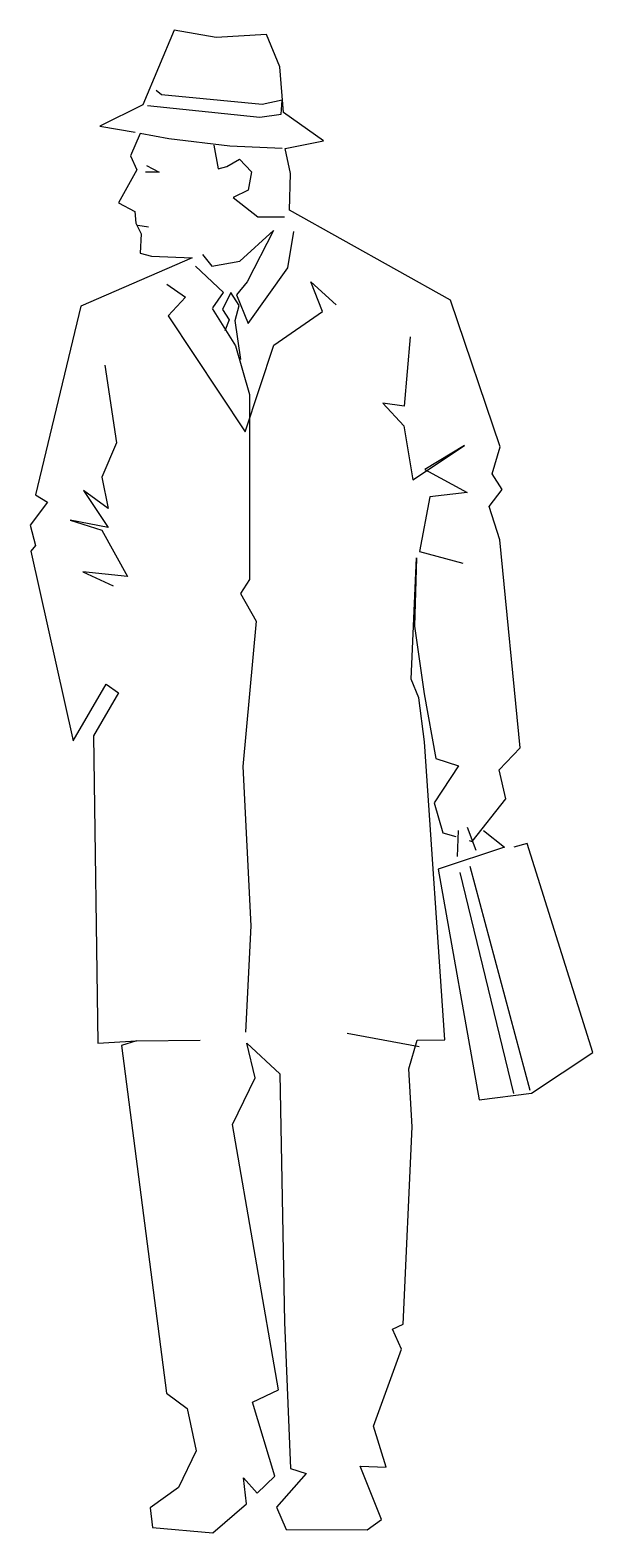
# Model space of a CAD drawing. Extents: x -0.29 to 0.39, y 0 to 1.8.
import ezdxf

# ---------------------------------------------------------------- set-up
doc = ezdxf.new("R2010")
doc.units = 0
doc.header["$LTSCALE"] = 1.2
doc.layers.get('0').update_dxf_attribs({"linetype": 'CONTINUOUS'})

msp = doc.modelspace()

# ---------------------------------------------------------------- linework, layer by layer
at = {"color": 0}
for p, q in [((0.0116, 1.7609), (-0.0042, 1.7997)), ((0.0161, 1.7059), (0.0116, 1.7609)), ((0.0641, 1.6717), (0.0161, 1.7059)), ((0.0181, 1.6625), (0.0641, 1.6717)), ((0.0245, 1.6325), (0.0181, 1.6625)), ((0.0232, 1.5884), (0.0245, 1.6325)), ((0.2166, 1.4803), (0.0232, 1.5884)), ((-0.1589, 1.5706), (-0.146, 1.5684)), ((-0.0934, 1.5314), (-0.2271, 1.473)), ((-0.1424, 1.5334), (-0.1423, 1.5331)), ((-0.1423, 1.5331), (-0.0934, 1.5314)), ((-0.2271, 1.473), (-0.2815, 1.2465)), ((0.2763, 1.3043), (0.2166, 1.4803)), ((0.2666, 1.2719), (0.2763, 1.3043)), ((0.2786, 1.2528), (0.2666, 1.2719)), ((-0.2815, 1.2465), (-0.2673, 1.2376)), ((0.2632, 1.2325), (0.2786, 1.2528)), ((-0.2673, 1.2376), (-0.2882, 1.21)), ((0.2757, 1.1923), (0.2632, 1.2325)), ((-0.2882, 1.21), (-0.2818, 1.1856)), ((0.3004, 0.9425), (0.2757, 1.1923)), ((-0.2818, 1.1856), (-0.2873, 1.1787)), ((-0.2873, 1.1787), (-0.2366, 0.9509)), ((0.1696, 1.0251), (0.1757, 1.1709)), ((0.1757, 1.1709), (0.1735, 1.0889)), ((0.1735, 1.0889), (0.1852, 1.0076)), ((-0.2366, 0.9509), (-0.1969, 1.0189)), ((-0.1969, 1.0189), (-0.182, 1.0086)), ((0.1786, 1.0025), (0.1696, 1.0251)), ((-0.182, 1.0086), (-0.2121, 0.957)), ((0.1856, 0.9496), (0.1786, 1.0025)), ((0.1852, 1.0076), (0.199, 0.9298)), ((-0.2121, 0.957), (-0.207, 0.5876)), ((0.2097, 0.5918), (0.1856, 0.9496)), ((0.2751, 0.916), (0.3004, 0.9425)), ((0.2263, 0.921), (0.1969, 0.8763)), ((0.199, 0.9298), (0.2263, 0.921)), ((0.283, 0.8813), (0.2751, 0.916)), ((0.1969, 0.8763), (0.2073, 0.8405)), ((0.2426, 0.8301), (0.283, 0.8813)), ((0.2073, 0.8405), (0.223, 0.8359)), ((0.2258, 0.8432), (0.2247, 0.8118)), ((0.2474, 0.8193), (0.237, 0.847)), ((0.2389, 0.8312), (0.2426, 0.8301)), ((0.2561, 0.8432), (0.2816, 0.8231)), ((0.2816, 0.8231), (0.2018, 0.7966)), ((0.3087, 0.8274), (0.2928, 0.8231)), ((0.3877, 0.5766), (0.3087, 0.8274)), ((0.2018, 0.7966), (0.2512, 0.5197)), ((0.2398, 0.8004), (0.3119, 0.5312)), ((0.2928, 0.5274), (0.2284, 0.7928)), ((0.1791, 0.5832), (0.0924, 0.5993)), ((-0.207, 0.5876), (-0.1603, 0.5903)), ((-0.1603, 0.5903), (-0.1786, 0.5849)), ((-0.1786, 0.5849), (-0.1245, 0.1672)), ((-0.1603, 0.5903), (-0.0838, 0.5914)), ((-0.018, 0.5462), (-0.028, 0.5875)), ((-0.028, 0.5875), (0.0119, 0.5508)), ((0.1666, 0.5567), (0.1766, 0.5912)), ((0.1766, 0.5912), (0.2097, 0.5918)), ((0.3139, 0.5278), (0.3877, 0.5766)), ((-0.0452, 0.4899), (-0.018, 0.5462)), ((0.0119, 0.5508), (0.0174, 0.2526)), ((0.1706, 0.487), (0.1666, 0.5567)), ((0.2512, 0.5197), (0.3139, 0.5278)), ((0.0101, 0.1713), (-0.0452, 0.4899)), ((0.16, 0.2501), (0.1706, 0.487)), ((0.0174, 0.2526), (0.0246, 0.0768)), ((0.1468, 0.2439), (0.16, 0.2501)), ((0.1576, 0.2202), (0.1468, 0.2439)), ((0.124, 0.1274), (0.1576, 0.2202)), ((-0.1245, 0.1672), (-0.0994, 0.1489)), ((-0.0213, 0.1565), (0.0101, 0.1713)), ((-0.0994, 0.1489), (-0.0887, 0.0978)), ((0.0056, 0.0674), (-0.0213, 0.1565)), ((0.1394, 0.0784), (0.124, 0.1274)), ((-0.0887, 0.0978), (-0.1101, 0.0538)), ((0.0246, 0.0768), (0.0435, 0.0705)), ((0.1337, 0.0154), (0.1081, 0.0793)), ((0.1081, 0.0793), (0.1394, 0.0784)), ((-0.0285, 0.0344), (-0.032, 0.0654)), ((-0.032, 0.0654), (-0.0157, 0.0471)), ((-0.0157, 0.0471), (0.0056, 0.0674)), ((0.0435, 0.0705), (0.0079, 0.0302)), ((-0.1101, 0.0538), (-0.1441, 0.0295)), ((-0.1441, 0.0295), (-0.1413, 0.0058)), ((-0.0688, -0.0008), (-0.0285, 0.0344)), ((0.0079, 0.0302), (0.0195, 0.0035)), ((-0.1413, 0.0058), (-0.0688, -0.0008)), ((0.0195, 0.0035), (0.1165, 0.0031)), ((0.1165, 0.0031), (0.1337, 0.0154))]:
    msp.add_line(p, q, dxfattribs=at)
for points in [[(-0.0042, 1.7997), (-0.0648, 1.7959), (-0.115, 1.8049), (-0.1527, 1.7151), (-0.2046, 1.6894), (-0.1619, 1.6823), (-0.162, 1.6821)], [(-0.1472, 1.7142), (-0.0122, 1.7001), (0.0134, 1.7039), (0.0146, 1.7206), (-0.0097, 1.7155), (-0.1305, 1.727), (-0.1369, 1.7323)], [(-0.1562, 1.6807), (-0.1678, 1.6538), (-0.1601, 1.6371), (-0.1819, 1.5972), (-0.1626, 1.5869), (-0.1614, 1.5729), (-0.155, 1.5599), (-0.1562, 1.5369), (-0.1423, 1.5331)], [(0.0146, 1.6628), (-0.0482, 1.6653), (-0.1215, 1.6743), (-0.1562, 1.6807)], [(-0.0675, 1.6667), (-0.0624, 1.6383), (-0.0521, 1.641), (-0.0367, 1.6499), (-0.0225, 1.6346), (-0.0264, 1.6126), (-0.0445, 1.6036), (-0.0149, 1.5805), (0.0173, 1.5805)], [(-0.1484, 1.6423), (-0.133, 1.6341), (-0.1495, 1.6341)], [(-0.081, 1.5353), (-0.0701, 1.5211), (-0.0362, 1.5271), (0.0041, 1.5641), (-0.0276, 1.5026), (-0.0404, 1.487), (-0.0263, 1.4523), (0.0214, 1.5192), (0.0285, 1.5629)], [(-0.0688, 1.4713), (-0.056, 1.4898), (-0.0897, 1.5212)], [(-0.1238, 1.4998), (-0.1017, 1.484), (-0.1222, 1.4615), (-0.0299, 1.3222), (0.0045, 1.4263), (0.0631, 1.4668), (0.049, 1.5023), (0.0795, 1.4748)], [(-0.0351, 1.4091), (-0.0421, 1.4559), (-0.037, 1.4741), (-0.0472, 1.4895), (-0.0573, 1.469), (-0.0493, 1.4569), (-0.0544, 1.4436)], [(-0.0696, 1.4704), (-0.0414, 1.4254), (-0.0249, 1.367), (-0.0246, 1.1449), (-0.0356, 1.1279), (-0.0168, 1.0946), (-0.0329, 0.92), (-0.0233, 0.7286), (-0.0297, 0.601)], [(0.1683, 1.4364), (0.1609, 1.353), (0.1354, 1.3567), (0.1605, 1.3293), (0.1715, 1.2647), (0.2336, 1.3059), (0.1857, 1.277), (0.2366, 1.2494), (0.1918, 1.2442), (0.1794, 1.1786), (0.2315, 1.1645)], [(-0.1983, 1.4025), (-0.1845, 1.3091), (-0.2019, 1.2679), (-0.1944, 1.23), (-0.2242, 1.2516), (-0.1945, 1.2074), (-0.24, 1.216), (-0.2022, 1.2041), (-0.1711, 1.1482), (-0.2247, 1.1539), (-0.1883, 1.137)]]:
    msp.add_lwpolyline(points, dxfattribs=at)

doc.saveas('drawing.dxf')
